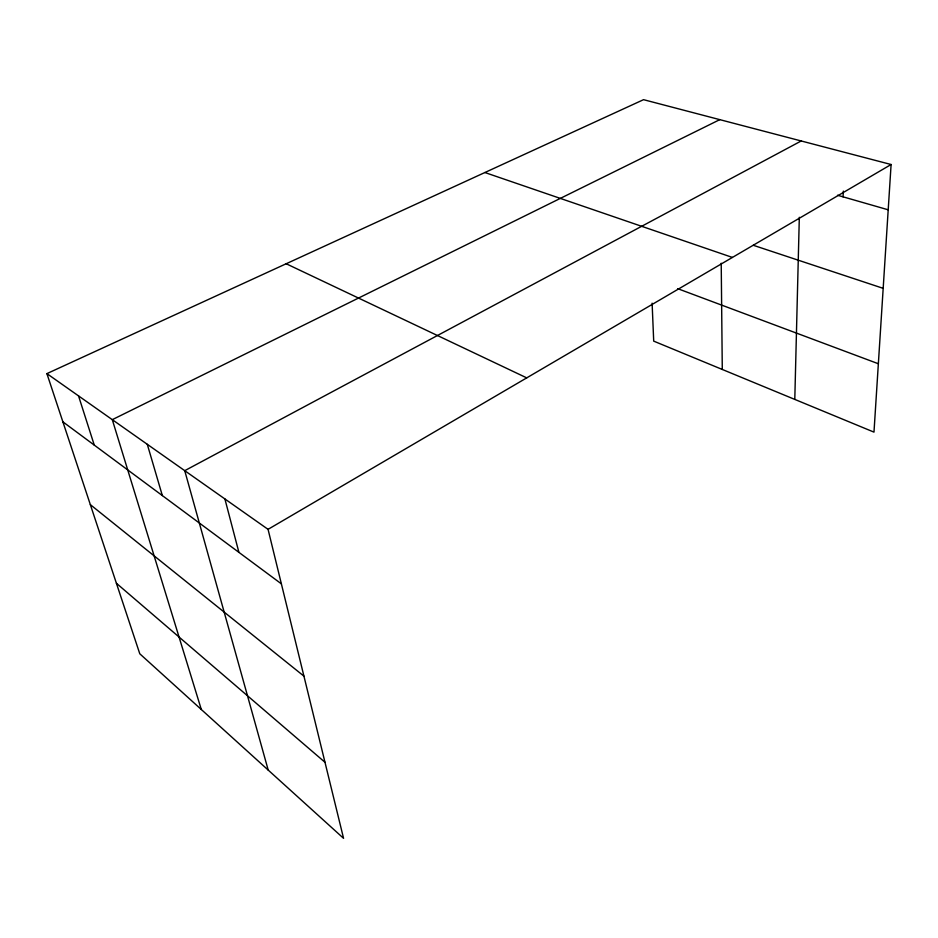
<?xml version="1.0" encoding="UTF-8"?>
<svg xmlns="http://www.w3.org/2000/svg" width="938" height="938" viewBox="0 0 938 938"><rect width="100%" height="100%" fill="white"/><g stroke="black" fill="none" stroke-linecap="round" stroke-linejoin="round"><path stroke-width="1.41" d="M794.791 399.412L799.317 217.276M843.063 196.839L843.321 191.106M46.9 373.617L268.057 529.337L343.566 838.326L139.785 653.786L46.9 373.617L643.55 99.674L891.1 164.513L873.982 432.125L653.704 341.127L652.109 303.173M268.057 529.337L891.1 164.513M801.204 140.97L184.739 470.677L268.209 770.086M719.786 119.642L112.29 419.661L201.307 709.491M837.528 195.245L888.204 209.807M753.308 245.287L883.174 288.341M484.887 172.522L732.414 257.434M677.623 288.634L878.355 363.745M286.196 263.754L526.722 377.873M62.881 421.83L281.377 583.846M90.341 504.644L303.935 676.146M116.406 583.26L324.982 762.277M78.534 395.895L94.269 445.104M147.289 444.307L162.344 495.581M224.897 498.946L238.909 552.353M721.216 263.226L722.283 369.455"/></g></svg>
